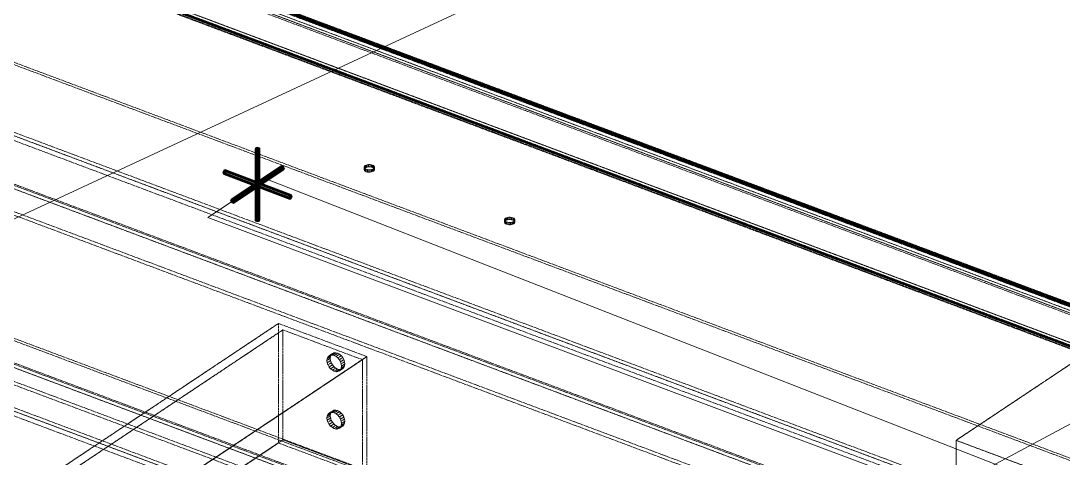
# Model space of a CAD drawing. Header units: millimetres. Extents: x 50 to 612415, y 2 to 4150.
# Drawn here: x 530741 to 531344, y 2372 to 2625 of the extents above; entities that cross this region are included whole.
import ezdxf

# ---------------------------------------------------------------- set-up
doc = ezdxf.new("R2010")
doc.units = ezdxf.units.MM
doc.linetypes.add('DASHED', pattern=[1.524, 1.27, -0.254])
for name, color, linetype, lineweight in [('DIM', 7, 'Continuous', 13), ('HATCH', 8, 'Continuous', 9), ('HIDDEN', 8, 'DASHED', 13), ('OUTLINE', 7, 'Continuous', 25)]:
    doc.layers.add(name, color=color, linetype=linetype, lineweight=lineweight)

msp = doc.modelspace()

# ---------------------------------------------------------------- hatches: boundary and pattern name
at = {"layer": 'HATCH', "true_color": 0xcf9446}
for points in [[(530876.905, 2509.993), (530876.752, 2509.358), (530876.752, 2550.849), (530876.905, 2551.483)], [(530878.949, 2509.226), (530879.102, 2509.86), (530879.102, 2551.351), (530878.949, 2550.717)]]:
    msp.add_hatch(color=33, dxfattribs=at).paths.add_polyline_path(points)
at = {"layer": 'HATCH', "true_color": 0xe6a546}
for points in [[(530879.102, 2551.351), (530876.905, 2551.483), (530876.752, 2550.849)], [(530879.102, 2551.351), (530876.752, 2550.849), (530877.774, 2550.466)], [(530879.102, 2551.351), (530878.08, 2551.734), (530876.905, 2551.483)], [(530879.102, 2551.351), (530877.774, 2550.466), (530878.949, 2550.717)], [(530859.146, 2538.755), (530858.38, 2538.244), (530896.707, 2523.871), (530897.474, 2524.382)], [(530863.043, 2521.923), (530864.065, 2521.539), (530892.811, 2540.703), (530891.789, 2541.086)], [(530864.065, 2519.623), (530863.043, 2520.006), (530891.789, 2539.17), (530892.811, 2538.787)], [(530858.38, 2536.327), (530859.146, 2536.838), (530897.474, 2522.466), (530896.707, 2521.955)], [(530876.752, 2509.358), (530876.905, 2509.993), (530879.102, 2509.86)], [(530877.774, 2508.975), (530876.752, 2509.358), (530879.102, 2509.86)], [(530876.905, 2509.993), (530878.08, 2510.244), (530879.102, 2509.86)], [(530878.949, 2509.226), (530877.774, 2508.975), (530879.102, 2509.86)]]:
    msp.add_hatch(color=33, dxfattribs=at).paths.add_polyline_path(points)
at = {"layer": 'HATCH', "true_color": 0xd99b46}
for points in [[(530876.752, 2509.358), (530877.774, 2508.975), (530877.774, 2550.466), (530876.752, 2550.849)], [(530879.102, 2509.86), (530878.08, 2510.244), (530878.08, 2551.734), (530879.102, 2551.351)], [(530891.789, 2541.086), (530891.789, 2539.17), (530891.278, 2540.32)], [(530891.789, 2541.086), (530892.811, 2538.787), (530891.789, 2539.17)], [(530891.789, 2541.086), (530893.322, 2539.553), (530892.811, 2538.787)], [(530891.789, 2541.086), (530892.811, 2540.703), (530893.322, 2539.553)], [(530862.532, 2521.156), (530863.043, 2520.006), (530863.043, 2521.923)], [(530863.043, 2520.006), (530864.065, 2519.623), (530863.043, 2521.923)], [(530864.065, 2519.623), (530864.576, 2520.39), (530863.043, 2521.923)], [(530864.576, 2520.39), (530864.065, 2521.539), (530863.043, 2521.923)]]:
    msp.add_hatch(color=33, dxfattribs=at).paths.add_polyline_path(points)
at = {"layer": 'HATCH', "true_color": 0xdb9c46}
for points in [[(530878.08, 2510.244), (530876.905, 2509.993), (530876.905, 2551.483), (530878.08, 2551.734)], [(530877.774, 2508.975), (530878.949, 2509.226), (530878.949, 2550.717), (530877.774, 2550.466)]]:
    msp.add_hatch(color=33, dxfattribs=at).paths.add_polyline_path(points)
at = {"layer": 'HATCH', "true_color": 0xd69946}
for points in [[(530858.38, 2536.327), (530857.996, 2537.03), (530859.146, 2538.755)], [(530857.996, 2537.03), (530858.38, 2538.244), (530859.146, 2538.755)], [(530859.146, 2536.838), (530858.38, 2536.327), (530859.146, 2538.755)], [(530859.53, 2538.052), (530859.146, 2536.838), (530859.146, 2538.755)], [(530897.474, 2524.382), (530896.324, 2522.657), (530896.707, 2521.955)], [(530897.474, 2524.382), (530896.707, 2523.871), (530896.324, 2522.657)], [(530897.474, 2524.382), (530896.707, 2521.955), (530897.474, 2522.466)], [(530897.474, 2524.382), (530897.474, 2522.466), (530897.857, 2523.679)]]:
    msp.add_hatch(color=33, dxfattribs=at).paths.add_polyline_path(points)
at = {"layer": 'HATCH', "true_color": 0xe4a346}
for points in [[(530858.38, 2538.244), (530857.996, 2537.03), (530896.324, 2522.657), (530896.707, 2523.871)], [(530859.146, 2536.838), (530859.53, 2538.052), (530897.857, 2523.679), (530897.474, 2522.466)]]:
    msp.add_hatch(color=33, dxfattribs=at).paths.add_polyline_path(points)
at = {"layer": 'HATCH', "true_color": 0xd09446}
for points in [[(530859.53, 2538.052), (530859.146, 2538.755), (530897.474, 2524.382), (530897.857, 2523.679)], [(530857.996, 2537.03), (530858.38, 2536.327), (530896.707, 2521.955), (530896.324, 2522.657)]]:
    msp.add_hatch(color=33, dxfattribs=at).paths.add_polyline_path(points)
at = {"layer": 'HATCH', "true_color": 0xd29646}
for points in [[(530862.532, 2521.156), (530863.043, 2521.923), (530891.789, 2541.086), (530891.278, 2540.32)], [(530864.576, 2520.39), (530864.065, 2519.623), (530892.811, 2538.787), (530893.322, 2539.553)]]:
    msp.add_hatch(color=33, dxfattribs=at).paths.add_polyline_path(points)
at = {"layer": 'HATCH', "true_color": 0xe1a146}
for points in [[(530863.043, 2520.006), (530862.532, 2521.156), (530891.278, 2540.32), (530891.789, 2539.17)], [(530864.065, 2521.539), (530864.576, 2520.39), (530893.322, 2539.553), (530892.811, 2540.703)]]:
    msp.add_hatch(color=33, dxfattribs=at).paths.add_polyline_path(points)

# ---------------------------------------------------------------- linework, layer by layer
at = {"layer": 'DIM'}
for points in [[(530433.966, 2369.537), (532800, 3470), (532900, 3470)], [(530945, 2175.825), (532800, 3170), (532900, 3170)]]:
    msp.add_lwpolyline(points, dxfattribs=at)
at = {"layer": 'DIM', "color": 34, "true_color": 0xa85920}
for points in [[(531585.39, 2258.637), (530882.718, 2533.549), (530877.927, 2530.355)], [(531111.086, 2160.382), (531174.965, 2171.003), (531323.485, 2270.016), (531131.847, 2341.88), (531151.011, 2322.846), (531178.798, 2341.371), (531232.457, 2367.463), (530849.181, 2511.191), (530877.927, 2530.355)]]:
    msp.add_lwpolyline(points, dxfattribs=at)
at = {"layer": 'HIDDEN', "color": 253, "true_color": 0xaab5af}
for p, q in [((532563.076, 2000.277), (530255.792, 2865.508)), ((530255.792, 2865.508), (532563.076, 2000.277)), ((530257.229, 2866.467), (532564.514, 2001.235)), ((532564.514, 2001.235), (530257.229, 2866.467)), ((532401.383, 1934.459), (529954.296, 2852.116)), ((529954.296, 2852.116), (532401.383, 1934.459)), ((532401.383, 1934.459), (529954.296, 2852.116)), ((529954.296, 2852.116), (532401.383, 1934.459)), ((529956.213, 2853.394), (532403.3, 1935.736)), ((529956.213, 2853.394), (532403.3, 1935.736)), ((532539.714, 2009.038), (530279.154, 2856.748)), ((532539.714, 2009.038), (530279.154, 2856.748)), ((530279.474, 2855.63), (532537.478, 2008.878)), ((530279.474, 2855.63), (532537.478, 2008.878)), ((530294.523, 2856.539), (532570.858, 2002.913)), ((532570.858, 2002.913), (530294.523, 2856.539)), ((530294.538, 2856.552), (532570.876, 2002.925)), ((532570.876, 2002.925), (530294.538, 2856.552)), ((530294.549, 2856.571), (532570.897, 2002.94)), ((532570.897, 2002.94), (530294.549, 2856.571)), ((530294.556, 2856.649), (532570.97, 2002.994)), ((532570.97, 2002.994), (530294.556, 2856.649)), ((530294.556, 2856.593), (532570.92, 2002.957)), ((532570.92, 2002.957), (530294.556, 2856.593)), ((530294.558, 2856.62), (532570.944, 2002.975)), ((532570.944, 2002.975), (530294.558, 2856.62)), ((532569.139, 2001.483), (530296.243, 2853.819)), ((530296.243, 2853.819), (532569.139, 2001.483)), ((532569.426, 2001.68), (530296.477, 2854.036)), ((530296.477, 2854.036), (532569.426, 2001.68)), ((532569.759, 2001.914), (530296.651, 2854.33)), ((530296.651, 2854.33), (532569.759, 2001.914)), ((532570.127, 2002.181), (530296.759, 2854.694)), ((530296.759, 2854.694), (532570.127, 2002.181)), ((532570.926, 2002.779), (530296.769, 2855.587)), ((530296.769, 2855.587), (532570.926, 2002.779)), ((532570.926, 2002.779), (530296.769, 2855.587)), ((530296.769, 2855.587), (532570.926, 2002.779)), ((532570.52, 2002.472), (530296.799, 2855.117)), ((530296.799, 2855.117), (532570.52, 2002.472)), ((532401.383, 1931.693), (529954.296, 2849.35)), ((532401.383, 1931.693), (529954.296, 2849.35)), ((532547.716, 1987.504), (530271.152, 2841.216)), ((530271.152, 2841.216), (532547.716, 1987.504)), ((532547.421, 1987.255), (530271.494, 2840.728)), ((530271.494, 2840.728), (532547.421, 1987.255)), ((532547.181, 1987.044), (530271.872, 2840.285)), ((530271.872, 2840.285), (532547.181, 1987.044)), ((532547.005, 1986.879), (530272.275, 2839.902)), ((530272.275, 2839.902), (532547.005, 1986.879)), ((530272.589, 2842.174), (532549.154, 1988.462)), ((532549.154, 1988.462), (530272.589, 2842.174)), ((530272.611, 2842.143), (532549.135, 1988.447)), ((532549.135, 1988.447), (530272.611, 2842.143)), ((530272.634, 2842.116), (532549.12, 1988.434)), ((532549.12, 1988.434), (530272.634, 2842.116)), ((530272.66, 2842.092), (532549.109, 1988.423)), ((532549.109, 1988.423), (530272.66, 2842.092)), ((530272.686, 2842.072), (532549.102, 1988.416)), ((532549.102, 1988.416), (530272.686, 2842.072)), ((532546.896, 1986.763), (530272.69, 2839.59)), ((530272.69, 2839.59), (532546.896, 1986.763)), ((530272.712, 2842.058), (532549.1, 1988.412)), ((532549.1, 1988.412), (530272.712, 2842.058)), ((530272.737, 2842.049), (532549.102, 1988.412)), ((532549.102, 1988.412), (530272.737, 2842.049)), ((530272.76, 2842.046), (532549.109, 1988.415)), ((532549.109, 1988.415), (530272.76, 2842.046)), ((530272.782, 2842.048), (532549.12, 1988.421)), ((532549.12, 1988.421), (530272.782, 2842.048)), ((530272.8, 2842.057), (532549.135, 1988.431)), ((532549.135, 1988.431), (530272.8, 2842.057)), ((532546.859, 1986.701), (530273.105, 2839.359)), ((530273.105, 2839.359), (532546.859, 1986.701)), ((532546.895, 1986.695), (530273.507, 2839.215)), ((530273.507, 2839.215), (532546.895, 1986.695)), ((532547.002, 1986.744), (530273.884, 2839.163)), ((530273.884, 2839.163), (532547.002, 1986.744)), ((532547.177, 1986.847), (530274.225, 2839.204)), ((530274.225, 2839.204), (532547.177, 1986.847)), ((532547.415, 1987.001), (530274.519, 2839.337)), ((530274.519, 2839.337), (532547.415, 1987.001)), ((532374.554, 1916.573), (529927.467, 2834.23)), ((532374.554, 1916.573), (529927.467, 2834.23)), ((532539.714, 1989.675), (530279.154, 2837.385)), ((532539.714, 1989.675), (530279.154, 2837.385)), ((530279.154, 2837.385), (532539.714, 1989.675)), ((530279.154, 2837.385), (532539.714, 1989.675)), ((530279.154, 2836.002), (532539.714, 1988.292)), ((530279.154, 2836.002), (532539.714, 1988.292)), ((532537.478, 1989.516), (530279.474, 2836.267)), ((532537.478, 1989.516), (530279.474, 2836.267)), ((529927.467, 2831.464), (532374.554, 1913.807)), ((532374.554, 1913.807), (529927.467, 2831.464)), ((532374.554, 1913.807), (529927.467, 2831.464)), ((529927.467, 2831.464), (532374.554, 1913.807)), ((529929.383, 2832.742), (532376.471, 1915.084)), ((529929.383, 2832.742), (532376.471, 1915.084)), ((529910.327, 2822.678), (532391.694, 1892.166)), ((529910.327, 2822.678), (532391.694, 1892.166)), ((532393.61, 1893.443), (529912.244, 2823.956)), ((532393.61, 1893.443), (529912.244, 2823.956)), ((532279.757, 1835.947), (530022.264, 2682.507)), ((532279.757, 1835.947), (530022.264, 2682.507)), ((530024.18, 2683.785), (532281.674, 1837.225)), ((530024.18, 2683.785), (532281.674, 1837.225)), ((530049.093, 2685.18), (532306.587, 1838.62)), ((530049.093, 2685.18), (532306.587, 1838.62)), ((530049.093, 2682.414), (532306.587, 1835.854)), ((530049.093, 2682.414), (532306.587, 1835.854)), ((532306.587, 1835.854), (530049.093, 2682.414)), ((532306.587, 1835.854), (530049.093, 2682.414)), ((532308.503, 1837.132), (530051.01, 2683.692)), ((532308.503, 1837.132), (530051.01, 2683.692)), ((532279.757, 1820.734), (530022.264, 2667.294)), ((530022.264, 2667.294), (532279.757, 1820.734)), ((532279.757, 1820.734), (530022.264, 2667.294)), ((530022.264, 2667.294), (532279.757, 1820.734)), ((530022.264, 2664.528), (532279.757, 1817.968)), ((530022.264, 2664.528), (532279.757, 1817.968)), ((532281.674, 1822.011), (530024.18, 2668.571)), ((532281.674, 1822.011), (530024.18, 2668.571)), ((530708.647, 2611.748), (531986.232, 2132.653)), ((530708.647, 2611.748), (531986.232, 2132.653)), ((531986.232, 2131.27), (530708.647, 2610.365)), ((531986.232, 2131.27), (530708.647, 2610.365)), ((530939.624, 2540.552), (530939.821, 2540.936)), ((530939.624, 2540.552), (530939.821, 2540.936)), ((530939.633, 2540.156), (530939.624, 2540.552)), ((530939.624, 2539.169), (530939.624, 2540.552)), ((530939.633, 2540.156), (530939.624, 2540.552)), ((530939.624, 2540.552), (530939.624, 2539.169)), ((530939.821, 2539.553), (530939.624, 2539.169)), ((530939.821, 2539.553), (530939.624, 2539.169)), ((530939.624, 2539.169), (530939.633, 2538.773)), ((530939.624, 2539.169), (530939.633, 2538.773)), ((530939.846, 2539.775), (530939.633, 2540.156)), ((530939.633, 2538.773), (530939.633, 2540.156)), ((530939.846, 2539.775), (530939.633, 2540.156)), ((530939.633, 2540.156), (530939.633, 2538.773)), ((530939.633, 2538.773), (530939.846, 2538.391)), ((530939.633, 2538.773), (530939.846, 2538.391)), ((530939.821, 2540.936), (530940.209, 2541.281)), ((530939.821, 2540.936), (530940.209, 2541.281)), ((530939.821, 2539.553), (530939.821, 2540.936)), ((530939.821, 2540.936), (530939.821, 2539.553)), ((530940.209, 2539.898), (530939.821, 2539.553)), ((530940.209, 2539.898), (530939.821, 2539.553)), ((530940.25, 2539.434), (530939.846, 2539.775)), ((530939.846, 2538.391), (530939.846, 2539.775)), ((530940.25, 2539.434), (530939.846, 2539.775)), ((530939.846, 2539.775), (530939.846, 2538.391)), ((530939.846, 2538.391), (530940.25, 2538.051)), ((530939.846, 2538.391), (530940.25, 2538.051)), ((530940.209, 2541.281), (530940.763, 2541.564)), ((530940.209, 2541.281), (530940.763, 2541.564)), ((530940.209, 2539.898), (530940.209, 2541.281)), ((530940.209, 2541.281), (530940.209, 2539.898)), ((530940.763, 2540.181), (530940.209, 2539.898)), ((530940.763, 2540.181), (530940.209, 2539.898)), ((530940.816, 2539.157), (530940.25, 2539.434)), ((530940.25, 2538.051), (530940.25, 2539.434)), ((530940.816, 2539.157), (530940.25, 2539.434)), ((530940.25, 2539.434), (530940.25, 2538.051)), ((530940.25, 2538.051), (530940.816, 2537.774)), ((530940.25, 2538.051), (530940.816, 2537.774)), ((530940.763, 2541.564), (530941.445, 2541.766)), ((530940.763, 2541.564), (530941.445, 2541.766)), ((530940.763, 2540.181), (530940.763, 2541.564)), ((530940.763, 2541.564), (530940.763, 2540.181)), ((530941.445, 2540.383), (530940.763, 2540.181)), ((530941.445, 2540.383), (530940.763, 2540.181)), ((530940.816, 2537.774), (530940.816, 2539.157)), ((530941.506, 2538.963), (530940.816, 2539.157)), ((530940.816, 2539.157), (530940.816, 2537.774)), ((530941.506, 2538.963), (530940.816, 2539.157)), ((530940.816, 2537.774), (530941.506, 2537.579)), ((530940.816, 2537.774), (530941.506, 2537.579)), ((530941.445, 2541.766), (530942.207, 2541.872)), ((530941.445, 2541.766), (530942.207, 2541.872)), ((530941.445, 2540.383), (530941.445, 2541.766)), ((530941.445, 2541.766), (530941.445, 2540.383)), ((530942.207, 2540.489), (530941.445, 2540.383)), ((530942.207, 2540.489), (530941.445, 2540.383)), ((530941.506, 2537.579), (530941.506, 2538.963)), ((530942.274, 2538.864), (530941.506, 2538.963)), ((530941.506, 2538.963), (530941.506, 2537.579)), ((530942.274, 2538.864), (530941.506, 2538.963)), ((530942.207, 2541.872), (530942.999, 2541.877)), ((530942.207, 2541.872), (530942.999, 2541.877)), ((530942.207, 2540.489), (530942.207, 2541.872)), ((530942.207, 2541.872), (530942.207, 2540.489)), ((530942.999, 2540.494), (530942.207, 2540.489)), ((530942.999, 2540.494), (530942.207, 2540.489)), ((530943.066, 2538.869), (530942.274, 2538.864)), ((530943.066, 2538.869), (530942.274, 2538.864)), ((530942.274, 2537.481), (530942.274, 2538.864)), ((530942.274, 2538.864), (530942.274, 2537.481)), ((530942.999, 2541.877), (530943.767, 2541.778)), ((530942.999, 2541.877), (530942.999, 2540.494)), ((530942.999, 2540.494), (530942.999, 2541.877)), ((530942.999, 2541.877), (530943.767, 2541.778)), ((530943.767, 2540.395), (530942.999, 2540.494)), ((530943.767, 2540.395), (530942.999, 2540.494)), ((530943.828, 2538.975), (530943.066, 2538.869)), ((530943.828, 2538.975), (530943.066, 2538.869)), ((530943.066, 2538.869), (530943.066, 2537.486)), ((530943.066, 2537.486), (530943.066, 2538.869)), ((530943.767, 2541.778), (530944.457, 2541.584)), ((530943.767, 2541.778), (530943.767, 2540.395)), ((530943.767, 2540.395), (530943.767, 2541.778)), ((530943.767, 2541.778), (530944.457, 2541.584)), ((530944.457, 2540.201), (530943.767, 2540.395)), ((530944.457, 2540.201), (530943.767, 2540.395)), ((530944.51, 2539.177), (530943.828, 2538.975)), ((530944.51, 2539.177), (530943.828, 2538.975)), ((530943.828, 2538.975), (530943.828, 2537.592)), ((530943.828, 2537.592), (530943.828, 2538.975)), ((530943.828, 2537.592), (530944.51, 2537.794)), ((530943.828, 2537.592), (530944.51, 2537.794)), ((530944.457, 2541.584), (530944.457, 2540.201)), ((530944.457, 2540.201), (530944.457, 2541.584)), ((530944.457, 2541.584), (530945.023, 2541.307)), ((530944.457, 2541.584), (530945.023, 2541.307)), ((530945.023, 2539.924), (530944.457, 2540.201)), ((530945.023, 2539.924), (530944.457, 2540.201)), ((530945.064, 2539.46), (530944.51, 2539.177)), ((530945.064, 2539.46), (530944.51, 2539.177)), ((530944.51, 2539.177), (530944.51, 2537.794)), ((530944.51, 2537.794), (530944.51, 2539.177)), ((530944.51, 2537.794), (530945.064, 2538.077)), ((530944.51, 2537.794), (530945.064, 2538.077)), ((530945.023, 2541.307), (530945.023, 2539.924)), ((530945.023, 2539.924), (530945.023, 2541.307)), ((530945.023, 2541.307), (530945.427, 2540.966)), ((530945.023, 2541.307), (530945.427, 2540.966)), ((530945.427, 2539.583), (530945.023, 2539.924)), ((530945.427, 2539.583), (530945.023, 2539.924)), ((530945.452, 2539.805), (530945.064, 2539.46)), ((530945.452, 2539.805), (530945.064, 2539.46)), ((530945.064, 2539.46), (530945.064, 2538.077)), ((530945.064, 2538.077), (530945.064, 2539.46)), ((530945.064, 2538.077), (530945.452, 2538.422)), ((530945.064, 2538.077), (530945.452, 2538.422)), ((530945.427, 2540.966), (530945.427, 2539.583)), ((530945.427, 2539.583), (530945.427, 2540.966)), ((530945.427, 2540.966), (530945.64, 2540.585)), ((530945.427, 2540.966), (530945.64, 2540.585)), ((530945.64, 2539.202), (530945.427, 2539.583)), ((530945.64, 2539.202), (530945.427, 2539.583)), ((530945.649, 2540.189), (530945.452, 2539.805)), ((530945.649, 2540.189), (530945.452, 2539.805)), ((530945.452, 2539.805), (530945.452, 2538.422)), ((530945.452, 2538.422), (530945.452, 2539.805)), ((530945.452, 2538.422), (530945.649, 2538.806)), ((530945.452, 2538.422), (530945.649, 2538.806)), ((530945.64, 2540.585), (530945.64, 2539.202)), ((530945.64, 2539.202), (530945.64, 2540.585)), ((530945.64, 2540.585), (530945.649, 2540.189)), ((530945.64, 2540.585), (530945.649, 2540.189)), ((530945.649, 2538.806), (530945.64, 2539.202)), ((530945.649, 2538.806), (530945.64, 2539.202)), ((530945.649, 2540.189), (530945.649, 2538.806)), ((530945.649, 2538.806), (530945.649, 2540.189)), ((530941.506, 2537.579), (530942.274, 2537.481)), ((530941.506, 2537.579), (530942.274, 2537.481)), ((530942.274, 2537.481), (530943.066, 2537.486)), ((530942.274, 2537.481), (530943.066, 2537.486)), ((530943.066, 2537.486), (530943.828, 2537.592)), ((530943.066, 2537.486), (530943.828, 2537.592)), ((531832.922, 2030.446), (530555.336, 2509.541)), ((531832.922, 2030.446), (530555.336, 2509.541)), ((530555.336, 2508.158), (531832.922, 2029.063)), ((530555.336, 2508.158), (531832.922, 2029.063)), ((531020.751, 2510.129), (531020.947, 2510.513)), ((531020.751, 2510.129), (531020.947, 2510.513)), ((531020.759, 2509.733), (531020.751, 2510.129)), ((531020.751, 2508.746), (531020.751, 2510.129)), ((531020.759, 2509.733), (531020.751, 2510.129)), ((531020.751, 2510.129), (531020.751, 2508.746)), ((531020.947, 2509.13), (531020.751, 2508.746)), ((531020.947, 2509.13), (531020.751, 2508.746)), ((531020.751, 2508.746), (531020.759, 2508.35)), ((531020.751, 2508.746), (531020.759, 2508.35)), ((531020.973, 2509.352), (531020.759, 2509.733)), ((531020.759, 2508.35), (531020.759, 2509.733)), ((531020.973, 2509.352), (531020.759, 2509.733)), ((531020.759, 2509.733), (531020.759, 2508.35)), ((531020.759, 2508.35), (531020.973, 2507.969)), ((531020.759, 2508.35), (531020.973, 2507.969)), ((531020.947, 2510.513), (531021.336, 2510.858)), ((531020.947, 2510.513), (531021.336, 2510.858)), ((531020.947, 2509.13), (531020.947, 2510.513)), ((531020.947, 2510.513), (531020.947, 2509.13)), ((531021.336, 2509.475), (531020.947, 2509.13)), ((531021.336, 2509.475), (531020.947, 2509.13)), ((531021.376, 2509.011), (531020.973, 2509.352)), ((531020.973, 2507.969), (531020.973, 2509.352)), ((531021.376, 2509.011), (531020.973, 2509.352)), ((531020.973, 2509.352), (531020.973, 2507.969)), ((531020.973, 2507.969), (531021.376, 2507.628)), ((531020.973, 2507.969), (531021.376, 2507.628)), ((531021.336, 2510.858), (531021.89, 2511.141)), ((531021.336, 2510.858), (531021.89, 2511.141)), ((531021.336, 2509.475), (531021.336, 2510.858)), ((531021.336, 2510.858), (531021.336, 2509.475)), ((531021.89, 2509.758), (531021.336, 2509.475)), ((531021.89, 2509.758), (531021.336, 2509.475)), ((531021.943, 2508.734), (531021.376, 2509.011)), ((531021.376, 2507.628), (531021.376, 2509.011)), ((531021.943, 2508.734), (531021.376, 2509.011)), ((531021.376, 2509.011), (531021.376, 2507.628)), ((531021.376, 2507.628), (531021.943, 2507.351)), ((531021.376, 2507.628), (531021.943, 2507.351)), ((531021.89, 2511.141), (531022.571, 2511.343)), ((531021.89, 2511.141), (531022.571, 2511.343)), ((531021.89, 2509.758), (531021.89, 2511.141)), ((531021.89, 2511.141), (531021.89, 2509.758)), ((531022.571, 2509.96), (531021.89, 2509.758)), ((531022.571, 2509.96), (531021.89, 2509.758)), ((531021.943, 2507.351), (531021.943, 2508.734)), ((531022.633, 2508.54), (531021.943, 2508.734)), ((531021.943, 2508.734), (531021.943, 2507.351)), ((531022.633, 2508.54), (531021.943, 2508.734)), ((531022.571, 2511.343), (531023.334, 2511.45)), ((531022.571, 2511.343), (531023.334, 2511.45)), ((531022.571, 2509.96), (531022.571, 2511.343)), ((531022.571, 2511.343), (531022.571, 2509.96)), ((531023.334, 2510.067), (531022.571, 2509.96)), ((531023.334, 2510.067), (531022.571, 2509.96)), ((531022.633, 2507.157), (531022.633, 2508.54)), ((531023.4, 2508.442), (531022.633, 2508.54)), ((531022.633, 2508.54), (531022.633, 2507.157)), ((531023.4, 2508.442), (531022.633, 2508.54)), ((531023.334, 2511.45), (531024.126, 2511.454)), ((531023.334, 2511.45), (531024.126, 2511.454)), ((531023.334, 2510.067), (531023.334, 2511.45)), ((531023.334, 2511.45), (531023.334, 2510.067)), ((531024.126, 2510.071), (531023.334, 2510.067)), ((531024.126, 2510.071), (531023.334, 2510.067)), ((531024.192, 2508.446), (531023.4, 2508.442)), ((531024.192, 2508.446), (531023.4, 2508.442)), ((531023.4, 2507.059), (531023.4, 2508.442)), ((531023.4, 2508.442), (531023.4, 2507.059)), ((531024.126, 2511.454), (531024.893, 2511.356)), ((531024.126, 2511.454), (531024.126, 2510.071)), ((531024.126, 2510.071), (531024.126, 2511.454)), ((531024.126, 2511.454), (531024.893, 2511.356)), ((531024.893, 2509.973), (531024.126, 2510.071)), ((531024.893, 2509.973), (531024.126, 2510.071)), ((531024.955, 2508.553), (531024.192, 2508.446)), ((531024.955, 2508.553), (531024.192, 2508.446)), ((531024.192, 2508.446), (531024.192, 2507.063)), ((531024.192, 2507.063), (531024.192, 2508.446)), ((531024.893, 2511.356), (531025.584, 2511.162)), ((531024.893, 2511.356), (531024.893, 2509.973)), ((531024.893, 2509.973), (531024.893, 2511.356)), ((531024.893, 2511.356), (531025.584, 2511.162)), ((531025.584, 2509.779), (531024.893, 2509.973)), ((531025.584, 2509.779), (531024.893, 2509.973)), ((531025.637, 2508.755), (531024.955, 2508.553)), ((531025.637, 2508.755), (531024.955, 2508.553)), ((531024.955, 2508.553), (531024.955, 2507.17)), ((531024.955, 2507.17), (531024.955, 2508.553)), ((531025.584, 2511.162), (531025.584, 2509.779)), ((531025.584, 2509.779), (531025.584, 2511.162)), ((531025.584, 2511.162), (531026.15, 2510.885)), ((531025.584, 2511.162), (531026.15, 2510.885)), ((531026.15, 2509.502), (531025.584, 2509.779)), ((531026.15, 2509.502), (531025.584, 2509.779)), ((531026.191, 2509.038), (531025.637, 2508.755)), ((531026.191, 2509.038), (531025.637, 2508.755)), ((531025.637, 2508.755), (531025.637, 2507.372)), ((531025.637, 2507.372), (531025.637, 2508.755)), ((531025.637, 2507.372), (531026.191, 2507.655)), ((531025.637, 2507.372), (531026.191, 2507.655)), ((531026.15, 2510.885), (531026.15, 2509.502)), ((531026.15, 2509.502), (531026.15, 2510.885)), ((531026.15, 2510.885), (531026.553, 2510.544)), ((531026.15, 2510.885), (531026.553, 2510.544)), ((531026.553, 2509.161), (531026.15, 2509.502)), ((531026.553, 2509.161), (531026.15, 2509.502)), ((531026.579, 2509.383), (531026.191, 2509.038)), ((531026.579, 2509.383), (531026.191, 2509.038)), ((531026.191, 2509.038), (531026.191, 2507.655)), ((531026.191, 2507.655), (531026.191, 2509.038)), ((531026.191, 2507.655), (531026.579, 2508)), ((531026.191, 2507.655), (531026.579, 2508)), ((531026.553, 2510.544), (531026.553, 2509.161)), ((531026.553, 2509.161), (531026.553, 2510.544)), ((531026.553, 2510.544), (531026.767, 2510.163)), ((531026.553, 2510.544), (531026.767, 2510.163)), ((531026.767, 2508.78), (531026.553, 2509.161)), ((531026.767, 2508.78), (531026.553, 2509.161)), ((531026.776, 2509.767), (531026.579, 2509.383)), ((531026.776, 2509.767), (531026.579, 2509.383)), ((531026.579, 2509.383), (531026.579, 2508)), ((531026.579, 2508), (531026.579, 2509.383)), ((531026.579, 2508), (531026.776, 2508.383)), ((531026.579, 2508), (531026.776, 2508.383)), ((531026.767, 2510.163), (531026.767, 2508.78)), ((531026.767, 2508.78), (531026.767, 2510.163)), ((531026.767, 2510.163), (531026.776, 2509.767)), ((531026.767, 2510.163), (531026.776, 2509.767)), ((531026.776, 2508.383), (531026.767, 2508.78)), ((531026.776, 2508.383), (531026.767, 2508.78)), ((531026.776, 2509.767), (531026.776, 2508.383)), ((531026.776, 2508.383), (531026.776, 2509.767)), ((531021.943, 2507.351), (531022.633, 2507.157)), ((531021.943, 2507.351), (531022.633, 2507.157)), ((531022.633, 2507.157), (531023.4, 2507.059)), ((531022.633, 2507.157), (531023.4, 2507.059)), ((531023.4, 2507.059), (531024.192, 2507.063)), ((531023.4, 2507.059), (531024.192, 2507.063)), ((531024.192, 2507.063), (531024.955, 2507.17)), ((531024.192, 2507.063), (531024.955, 2507.17)), ((531024.955, 2507.17), (531025.637, 2507.372)), ((531024.955, 2507.17), (531025.637, 2507.372)), ((530437.799, 2148.45), (530890.064, 2449.96)), ((530890.064, 2449.96), (530437.799, 2148.45)), ((530890.064, 2449.96), (530890.064, 2380.809)), ((530941.167, 2430.796), (530890.064, 2449.96)), ((530890.064, 2449.96), (530890.064, 2380.809)), ((530941.167, 2430.796), (530890.064, 2449.96)), ((530892.619, 2446.236), (530440.354, 2144.726)), ((530440.354, 2144.726), (530892.619, 2446.236)), ((530892.619, 2382.617), (530892.619, 2446.236)), ((530892.619, 2446.236), (530938.612, 2428.988)), ((530892.619, 2382.617), (530892.619, 2446.236)), ((530892.619, 2446.236), (530938.612, 2428.988)), ((530941.167, 2430.796), (530488.902, 2129.286)), ((530488.902, 2129.286), (530941.167, 2430.796)), ((530918.107, 2428.451), (530920.023, 2429.729)), ((530920.023, 2429.729), (530918.107, 2428.451)), ((530918.107, 2428.451), (530918.25, 2429.579)), ((530918.107, 2428.451), (530918.25, 2429.579)), ((530918.25, 2429.579), (530920.167, 2430.856)), ((530920.167, 2430.856), (530918.25, 2429.579)), ((530918.25, 2429.579), (530918.672, 2430.521)), ((530918.25, 2429.579), (530918.672, 2430.521)), ((530918.672, 2430.521), (530920.588, 2431.799)), ((530920.588, 2431.799), (530918.672, 2430.521)), ((530918.672, 2430.521), (530919.342, 2431.215)), ((530918.672, 2430.521), (530919.342, 2431.215)), ((530919.342, 2431.215), (530921.258, 2432.493)), ((530921.258, 2432.493), (530919.342, 2431.215)), ((530919.342, 2431.215), (530920.215, 2431.613)), ((530919.342, 2431.215), (530920.215, 2431.613)), ((530920.167, 2430.856), (530920.023, 2429.729)), ((530920.167, 2430.856), (530920.023, 2429.729)), ((530920.023, 2429.729), (530920.167, 2428.494)), ((530920.023, 2429.729), (530920.167, 2428.494)), ((530920.588, 2431.799), (530920.167, 2430.856)), ((530920.588, 2431.799), (530920.167, 2430.856)), ((530920.215, 2431.613), (530922.131, 2432.891)), ((530922.131, 2432.891), (530920.215, 2431.613)), ((530920.215, 2431.613), (530921.232, 2431.688)), ((530920.215, 2431.613), (530921.232, 2431.688)), ((530921.258, 2432.493), (530920.588, 2431.799)), ((530921.258, 2432.493), (530920.588, 2431.799)), ((530921.232, 2431.688), (530923.148, 2432.966)), ((530923.148, 2432.966), (530921.232, 2431.688)), ((530921.232, 2431.688), (530922.323, 2431.434)), ((530921.232, 2431.688), (530922.323, 2431.434)), ((530922.131, 2432.891), (530921.258, 2432.493)), ((530922.131, 2432.891), (530921.258, 2432.493)), ((530923.148, 2432.966), (530922.131, 2432.891)), ((530923.148, 2432.966), (530922.131, 2432.891)), ((530922.323, 2431.434), (530924.239, 2432.712)), ((530924.239, 2432.712), (530922.323, 2431.434)), ((530922.323, 2431.434), (530923.414, 2430.87)), ((530922.323, 2431.434), (530923.414, 2430.87)), ((530924.239, 2432.712), (530923.148, 2432.966)), ((530924.239, 2432.712), (530923.148, 2432.966)), ((530923.414, 2430.87), (530925.33, 2432.147)), ((530925.33, 2432.147), (530923.414, 2430.87)), ((530923.414, 2430.87), (530924.431, 2430.032)), ((530923.414, 2430.87), (530924.431, 2430.032)), ((530925.33, 2432.147), (530924.239, 2432.712)), ((530925.33, 2432.147), (530924.239, 2432.712)), ((530924.431, 2430.032), (530926.347, 2431.31)), ((530926.347, 2431.31), (530924.431, 2430.032)), ((530924.431, 2430.032), (530925.304, 2428.98)), ((530924.431, 2430.032), (530925.304, 2428.98)), ((530925.304, 2428.98), (530927.22, 2430.257)), ((530927.22, 2430.257), (530925.304, 2428.98)), ((530926.347, 2431.31), (530925.33, 2432.147)), ((530926.347, 2431.31), (530925.33, 2432.147)), ((530927.22, 2430.257), (530926.347, 2431.31)), ((530927.22, 2430.257), (530926.347, 2431.31)), ((530927.89, 2429.061), (530927.22, 2430.257)), ((530927.89, 2429.061), (530927.22, 2430.257)), ((530941.167, 2361.645), (530941.167, 2430.796)), ((530941.167, 2361.645), (530941.167, 2430.796)), ((530486.347, 2127.478), (530938.612, 2428.988)), ((530938.612, 2428.988), (530486.347, 2127.478)), ((530918.25, 2427.216), (530918.107, 2428.451)), ((530918.25, 2427.216), (530918.107, 2428.451)), ((530918.25, 2427.216), (530920.167, 2428.494)), ((530920.167, 2428.494), (530918.25, 2427.216)), ((530918.672, 2425.958), (530918.25, 2427.216)), ((530918.672, 2425.958), (530918.25, 2427.216)), ((530918.672, 2425.958), (530920.588, 2427.235)), ((530920.588, 2427.235), (530918.672, 2425.958)), ((530919.342, 2424.761), (530918.672, 2425.958)), ((530919.342, 2424.761), (530918.672, 2425.958)), ((530921.258, 2426.039), (530919.342, 2424.761)), ((530919.342, 2424.761), (530921.258, 2426.039)), ((530920.215, 2423.708), (530919.342, 2424.761)), ((530920.215, 2423.708), (530919.342, 2424.761)), ((530920.167, 2428.494), (530920.588, 2427.235)), ((530920.167, 2428.494), (530920.588, 2427.235)), ((530922.131, 2424.986), (530920.215, 2423.708)), ((530920.215, 2423.708), (530922.131, 2424.986)), ((530921.232, 2422.871), (530920.215, 2423.708)), ((530921.232, 2422.871), (530920.215, 2423.708)), ((530920.588, 2427.235), (530921.258, 2426.039)), ((530920.588, 2427.235), (530921.258, 2426.039)), ((530923.148, 2424.149), (530921.232, 2422.871)), ((530921.232, 2422.871), (530923.148, 2424.149)), ((530921.258, 2426.039), (530922.131, 2424.986)), ((530921.258, 2426.039), (530922.131, 2424.986)), ((530922.131, 2424.986), (530923.148, 2424.149)), ((530922.131, 2424.986), (530923.148, 2424.149)), ((530924.239, 2423.584), (530922.323, 2422.306)), ((530922.323, 2422.306), (530924.239, 2423.584)), ((530923.148, 2424.149), (530924.239, 2423.584)), ((530923.148, 2424.149), (530924.239, 2423.584)), ((530925.33, 2423.33), (530923.414, 2422.053)), ((530923.414, 2422.053), (530925.33, 2423.33)), ((530924.239, 2423.584), (530925.33, 2423.33)), ((530924.239, 2423.584), (530925.33, 2423.33)), ((530926.347, 2423.405), (530924.431, 2422.127)), ((530924.431, 2422.127), (530926.347, 2423.405)), ((530925.304, 2428.98), (530925.974, 2427.783)), ((530925.304, 2428.98), (530925.974, 2427.783)), ((530927.22, 2423.803), (530925.304, 2422.525)), ((530925.304, 2422.525), (530927.22, 2423.803)), ((530925.974, 2423.219), (530925.304, 2422.525)), ((530925.974, 2423.219), (530925.304, 2422.525)), ((530925.33, 2423.33), (530926.347, 2423.405)), ((530925.33, 2423.33), (530926.347, 2423.405)), ((530927.89, 2429.061), (530925.974, 2427.783)), ((530925.974, 2427.783), (530927.89, 2429.061)), ((530925.974, 2427.783), (530926.395, 2426.524)), ((530925.974, 2427.783), (530926.395, 2426.524)), ((530927.89, 2424.497), (530925.974, 2423.219)), ((530925.974, 2423.219), (530927.89, 2424.497)), ((530926.395, 2424.162), (530925.974, 2423.219)), ((530926.395, 2424.162), (530925.974, 2423.219)), ((530926.347, 2423.405), (530927.22, 2423.803)), ((530926.347, 2423.405), (530927.22, 2423.803)), ((530928.312, 2427.802), (530926.395, 2426.524)), ((530926.395, 2426.524), (530928.312, 2427.802)), ((530926.395, 2426.524), (530926.539, 2425.289)), ((530926.395, 2426.524), (530926.539, 2425.289)), ((530928.312, 2425.439), (530926.395, 2424.162)), ((530926.395, 2424.162), (530928.312, 2425.439)), ((530926.539, 2425.289), (530926.395, 2424.162)), ((530926.539, 2425.289), (530926.395, 2424.162)), ((530928.455, 2426.567), (530926.539, 2425.289)), ((530926.539, 2425.289), (530928.455, 2426.567)), ((530927.22, 2423.803), (530927.89, 2424.497)), ((530927.22, 2423.803), (530927.89, 2424.497)), ((530928.312, 2427.802), (530927.89, 2429.061)), ((530928.312, 2427.802), (530927.89, 2429.061)), ((530927.89, 2424.497), (530928.312, 2425.439)), ((530927.89, 2424.497), (530928.312, 2425.439)), ((530928.455, 2426.567), (530928.312, 2427.802)), ((530928.455, 2426.567), (530928.312, 2427.802)), ((530928.312, 2425.439), (530928.455, 2426.567)), ((530928.312, 2425.439), (530928.455, 2426.567)), ((530938.612, 2428.988), (530938.612, 2365.369)), ((530938.612, 2428.988), (530938.612, 2365.369)), ((530922.323, 2422.306), (530921.232, 2422.871)), ((530922.323, 2422.306), (530921.232, 2422.871)), ((530923.414, 2422.053), (530922.323, 2422.306)), ((530923.414, 2422.053), (530922.323, 2422.306)), ((530924.431, 2422.127), (530923.414, 2422.053)), ((530924.431, 2422.127), (530923.414, 2422.053)), ((530925.304, 2422.525), (530924.431, 2422.127)), ((530925.304, 2422.525), (530924.431, 2422.127)), ((530919.342, 2398.023), (530921.258, 2399.3)), ((530921.258, 2399.3), (530919.342, 2398.023)), ((530920.215, 2398.421), (530922.131, 2399.698)), ((530922.131, 2399.698), (530920.215, 2398.421)), ((530921.258, 2399.3), (530920.588, 2398.606)), ((530921.258, 2399.3), (530920.588, 2398.606)), ((530921.232, 2398.495), (530923.148, 2399.773)), ((530923.148, 2399.773), (530921.232, 2398.495)), ((530922.131, 2399.698), (530921.258, 2399.3)), ((530922.131, 2399.698), (530921.258, 2399.3)), ((530923.148, 2399.773), (530922.131, 2399.698)), ((530923.148, 2399.773), (530922.131, 2399.698)), ((530922.323, 2398.242), (530924.239, 2399.519)), ((530924.239, 2399.519), (530922.323, 2398.242)), ((530924.239, 2399.519), (530923.148, 2399.773)), ((530924.239, 2399.519), (530923.148, 2399.773)), ((530925.33, 2398.955), (530924.239, 2399.519)), ((530925.33, 2398.955), (530924.239, 2399.519)), ((530918.107, 2395.259), (530920.023, 2396.536)), ((530920.023, 2396.536), (530918.107, 2395.259)), ((530918.107, 2395.259), (530918.25, 2396.386)), ((530918.107, 2395.259), (530918.25, 2396.386)), ((530918.25, 2394.024), (530918.107, 2395.259)), ((530918.25, 2394.024), (530918.107, 2395.259)), ((530918.25, 2396.386), (530920.167, 2397.664)), ((530920.167, 2397.664), (530918.25, 2396.386)), ((530918.25, 2396.386), (530918.672, 2397.329)), ((530918.25, 2396.386), (530918.672, 2397.329)), ((530918.25, 2394.024), (530920.167, 2395.301)), ((530920.167, 2395.301), (530918.25, 2394.024)), ((530918.672, 2392.765), (530918.25, 2394.024)), ((530918.672, 2392.765), (530918.25, 2394.024)), ((530918.672, 2397.329), (530920.588, 2398.606)), ((530920.588, 2398.606), (530918.672, 2397.329)), ((530918.672, 2397.329), (530919.342, 2398.023)), ((530918.672, 2397.329), (530919.342, 2398.023)), ((530918.672, 2392.765), (530920.588, 2394.042)), ((530920.588, 2394.042), (530918.672, 2392.765)), ((530919.342, 2398.023), (530920.215, 2398.421)), ((530919.342, 2398.023), (530920.215, 2398.421)), ((530920.167, 2397.664), (530920.023, 2396.536)), ((530920.167, 2397.664), (530920.023, 2396.536)), ((530920.023, 2396.536), (530920.167, 2395.301)), ((530920.023, 2396.536), (530920.167, 2395.301)), ((530920.588, 2398.606), (530920.167, 2397.664)), ((530920.588, 2398.606), (530920.167, 2397.664)), ((530920.167, 2395.301), (530920.588, 2394.042)), ((530920.167, 2395.301), (530920.588, 2394.042)), ((530920.215, 2398.421), (530921.232, 2398.495)), ((530920.215, 2398.421), (530921.232, 2398.495)), ((530920.588, 2394.042), (530921.258, 2392.846)), ((530920.588, 2394.042), (530921.258, 2392.846)), ((530921.232, 2398.495), (530922.323, 2398.242)), ((530921.232, 2398.495), (530922.323, 2398.242)), ((530922.323, 2398.242), (530923.414, 2397.677)), ((530922.323, 2398.242), (530923.414, 2397.677)), ((530923.414, 2397.677), (530925.33, 2398.955)), ((530925.33, 2398.955), (530923.414, 2397.677)), ((530923.414, 2397.677), (530924.431, 2396.84)), ((530923.414, 2397.677), (530924.431, 2396.84)), ((530924.431, 2396.84), (530926.347, 2398.117)), ((530926.347, 2398.117), (530924.431, 2396.84)), ((530924.431, 2396.84), (530925.304, 2395.787)), ((530924.431, 2396.84), (530925.304, 2395.787)), ((530925.304, 2395.787), (530927.22, 2397.065)), ((530927.22, 2397.065), (530925.304, 2395.787)), ((530925.304, 2395.787), (530925.974, 2394.59)), ((530925.304, 2395.787), (530925.974, 2394.59)), ((530926.347, 2398.117), (530925.33, 2398.955)), ((530926.347, 2398.117), (530925.33, 2398.955)), ((530927.89, 2395.868), (530925.974, 2394.59)), ((530925.974, 2394.59), (530927.89, 2395.868)), ((530925.974, 2394.59), (530926.395, 2393.332)), ((530925.974, 2394.59), (530926.395, 2393.332)), ((530927.22, 2397.065), (530926.347, 2398.117)), ((530927.22, 2397.065), (530926.347, 2398.117)), ((530928.312, 2394.609), (530926.395, 2393.332)), ((530926.395, 2393.332), (530928.312, 2394.609)), ((530926.395, 2393.332), (530926.539, 2392.097)), ((530926.395, 2393.332), (530926.539, 2392.097)), ((530928.455, 2393.374), (530926.539, 2392.097)), ((530926.539, 2392.097), (530928.455, 2393.374)), ((530927.89, 2395.868), (530927.22, 2397.065)), ((530927.89, 2395.868), (530927.22, 2397.065)), ((530928.312, 2394.609), (530927.89, 2395.868)), ((530928.312, 2394.609), (530927.89, 2395.868)), ((530928.455, 2393.374), (530928.312, 2394.609)), ((530928.455, 2393.374), (530928.312, 2394.609)), ((530928.312, 2392.247), (530928.455, 2393.374)), ((530928.312, 2392.247), (530928.455, 2393.374)), ((530919.342, 2391.568), (530918.672, 2392.765)), ((530919.342, 2391.568), (530918.672, 2392.765)), ((530921.258, 2392.846), (530919.342, 2391.568)), ((530919.342, 2391.568), (530921.258, 2392.846)), ((530920.215, 2390.516), (530919.342, 2391.568)), ((530920.215, 2390.516), (530919.342, 2391.568)), ((530922.131, 2391.793), (530920.215, 2390.516)), ((530920.215, 2390.516), (530922.131, 2391.793)), ((530921.232, 2389.678), (530920.215, 2390.516)), ((530921.232, 2389.678), (530920.215, 2390.516)), ((530923.148, 2390.956), (530921.232, 2389.678)), ((530921.232, 2389.678), (530923.148, 2390.956)), ((530922.323, 2389.114), (530921.232, 2389.678)), ((530922.323, 2389.114), (530921.232, 2389.678)), ((530921.258, 2392.846), (530922.131, 2391.793)), ((530921.258, 2392.846), (530922.131, 2391.793)), ((530922.131, 2391.793), (530923.148, 2390.956)), ((530922.131, 2391.793), (530923.148, 2390.956)), ((530924.239, 2390.391), (530922.323, 2389.114)), ((530922.323, 2389.114), (530924.239, 2390.391)), ((530923.414, 2388.86), (530922.323, 2389.114)), ((530923.414, 2388.86), (530922.323, 2389.114)), ((530923.148, 2390.956), (530924.239, 2390.391)), ((530923.148, 2390.956), (530924.239, 2390.391)), ((530925.33, 2390.138), (530923.414, 2388.86)), ((530923.414, 2388.86), (530925.33, 2390.138)), ((530924.431, 2388.935), (530923.414, 2388.86)), ((530924.431, 2388.935), (530923.414, 2388.86)), ((530924.239, 2390.391), (530925.33, 2390.138)), ((530924.239, 2390.391), (530925.33, 2390.138)), ((530926.347, 2390.212), (530924.431, 2388.935)), ((530924.431, 2388.935), (530926.347, 2390.212)), ((530925.304, 2389.332), (530924.431, 2388.935)), ((530925.304, 2389.332), (530924.431, 2388.935)), ((530927.22, 2390.61), (530925.304, 2389.332)), ((530925.304, 2389.332), (530927.22, 2390.61)), ((530925.974, 2390.026), (530925.304, 2389.332)), ((530925.974, 2390.026), (530925.304, 2389.332)), ((530925.33, 2390.138), (530926.347, 2390.212)), ((530925.33, 2390.138), (530926.347, 2390.212)), ((530927.89, 2391.304), (530925.974, 2390.026)), ((530925.974, 2390.026), (530927.89, 2391.304)), ((530926.395, 2390.969), (530925.974, 2390.026)), ((530926.395, 2390.969), (530925.974, 2390.026)), ((530926.347, 2390.212), (530927.22, 2390.61)), ((530926.347, 2390.212), (530927.22, 2390.61)), ((530928.312, 2392.247), (530926.395, 2390.969)), ((530926.395, 2390.969), (530928.312, 2392.247)), ((530926.539, 2392.097), (530926.395, 2390.969)), ((530926.539, 2392.097), (530926.395, 2390.969)), ((530927.22, 2390.61), (530927.89, 2391.304)), ((530927.22, 2390.61), (530927.89, 2391.304)), ((530927.89, 2391.304), (530928.312, 2392.247)), ((530927.89, 2391.304), (530928.312, 2392.247)), ((530892.619, 2382.617), (530440.354, 2081.106)), ((530440.354, 2081.106), (530892.619, 2382.617)), ((530938.612, 2365.369), (530892.619, 2382.617)), ((530938.612, 2365.369), (530892.619, 2382.617)), ((530437.799, 2079.298), (530890.064, 2380.809)), ((530890.064, 2380.809), (530437.799, 2079.298)), ((530890.064, 2380.809), (530941.167, 2361.645)), ((530890.064, 2380.809), (530941.167, 2361.645))]:
    msp.add_line(p, q, dxfattribs=at)
at = {"layer": 'HIDDEN', "color": 35, "true_color": 0xa8732e}
for p, q in [((531281.963, 2382.332), (531377.782, 2446.211)), ((531377.782, 2446.211), (531281.963, 2382.332)), ((531281.963, 2262.7), (531281.963, 2382.332)), ((531281.963, 2382.332), (531792.997, 2190.694)), ((531792.997, 2190.694), (531281.963, 2382.332)), ((531281.963, 2382.332), (531281.963, 2262.7))]:
    msp.add_line(p, q, dxfattribs=at)
at = {"layer": 'OUTLINE', "color": 139, "true_color": 0x42544a}
for p, q in [((530876.752, 2550.849), (530876.905, 2551.483)), ((530876.905, 2551.483), (530876.752, 2550.849)), ((530876.752, 2509.358), (530876.752, 2550.849)), ((530877.774, 2550.466), (530876.752, 2550.849)), ((530876.752, 2550.849), (530876.752, 2509.358)), ((530876.752, 2550.849), (530877.774, 2550.466)), ((530876.905, 2551.483), (530878.08, 2551.734)), ((530878.08, 2551.734), (530876.905, 2551.483)), ((530876.905, 2509.993), (530876.905, 2551.483)), ((530876.905, 2551.483), (530876.905, 2509.993)), ((530878.949, 2550.717), (530877.774, 2550.466)), ((530877.774, 2550.466), (530878.949, 2550.717)), ((530877.774, 2508.975), (530877.774, 2550.466)), ((530877.774, 2550.466), (530877.774, 2508.975)), ((530878.08, 2551.734), (530878.08, 2510.244)), ((530878.08, 2510.244), (530878.08, 2551.734)), ((530878.08, 2551.734), (530879.102, 2551.351)), ((530879.102, 2551.351), (530878.08, 2551.734)), ((530879.102, 2551.351), (530878.949, 2550.717)), ((530878.949, 2550.717), (530879.102, 2551.351)), ((530878.949, 2550.717), (530878.949, 2509.226)), ((530878.949, 2509.226), (530878.949, 2550.717)), ((530879.102, 2551.351), (530879.102, 2509.86)), ((530879.102, 2509.86), (530879.102, 2551.351)), ((530857.996, 2537.03), (530858.38, 2538.244)), ((530858.38, 2538.244), (530857.996, 2537.03)), ((530858.38, 2538.244), (530859.146, 2538.755)), ((530859.146, 2538.755), (530858.38, 2538.244)), ((530858.38, 2538.244), (530896.707, 2523.871)), ((530896.707, 2523.871), (530858.38, 2538.244)), ((530859.146, 2538.755), (530859.53, 2538.052)), ((530859.53, 2538.052), (530859.146, 2538.755)), ((530859.146, 2538.755), (530897.474, 2524.382)), ((530897.474, 2524.382), (530859.146, 2538.755)), ((530859.53, 2538.052), (530859.146, 2536.838)), ((530859.146, 2536.838), (530859.53, 2538.052)), ((530859.53, 2538.052), (530897.857, 2523.679)), ((530897.857, 2523.679), (530859.53, 2538.052)), ((530862.532, 2521.156), (530891.278, 2540.32)), ((530891.278, 2540.32), (530862.532, 2521.156)), ((530863.043, 2521.923), (530891.789, 2541.086)), ((530891.789, 2541.086), (530863.043, 2521.923)), ((530891.789, 2539.17), (530863.043, 2520.006)), ((530863.043, 2520.006), (530891.789, 2539.17)), ((530864.065, 2521.539), (530892.811, 2540.703)), ((530892.811, 2540.703), (530864.065, 2521.539)), ((530892.811, 2538.787), (530864.065, 2519.623)), ((530864.065, 2519.623), (530892.811, 2538.787)), ((530893.322, 2539.553), (530864.576, 2520.39)), ((530864.576, 2520.39), (530893.322, 2539.553)), ((530891.278, 2540.32), (530891.789, 2541.086)), ((530891.789, 2541.086), (530891.278, 2540.32)), ((530891.789, 2539.17), (530891.278, 2540.32)), ((530891.278, 2540.32), (530891.789, 2539.17)), ((530891.789, 2541.086), (530892.811, 2540.703)), ((530892.811, 2540.703), (530891.789, 2541.086)), ((530892.811, 2538.787), (530891.789, 2539.17)), ((530891.789, 2539.17), (530892.811, 2538.787)), ((530892.811, 2540.703), (530893.322, 2539.553)), ((530893.322, 2539.553), (530892.811, 2540.703)), ((530893.322, 2539.553), (530892.811, 2538.787)), ((530892.811, 2538.787), (530893.322, 2539.553)), ((530858.38, 2536.327), (530857.996, 2537.03)), ((530857.996, 2537.03), (530858.38, 2536.327)), ((530896.324, 2522.657), (530857.996, 2537.03)), ((530857.996, 2537.03), (530896.324, 2522.657)), ((530859.146, 2536.838), (530858.38, 2536.327)), ((530858.38, 2536.327), (530859.146, 2536.838)), ((530896.707, 2521.955), (530858.38, 2536.327)), ((530858.38, 2536.327), (530896.707, 2521.955)), ((530897.474, 2522.466), (530859.146, 2536.838)), ((530859.146, 2536.838), (530897.474, 2522.466)), ((530862.532, 2521.156), (530863.043, 2521.923)), ((530863.043, 2521.923), (530862.532, 2521.156)), ((530863.043, 2520.006), (530862.532, 2521.156)), ((530862.532, 2521.156), (530863.043, 2520.006)), ((530863.043, 2521.923), (530864.065, 2521.539)), ((530864.065, 2521.539), (530863.043, 2521.923)), ((530864.065, 2519.623), (530863.043, 2520.006)), ((530863.043, 2520.006), (530864.065, 2519.623)), ((530864.065, 2521.539), (530864.576, 2520.39)), ((530864.576, 2520.39), (530864.065, 2521.539)), ((530864.576, 2520.39), (530864.065, 2519.623)), ((530864.065, 2519.623), (530864.576, 2520.39)), ((530896.324, 2522.657), (530896.707, 2523.871)), ((530896.707, 2523.871), (530896.324, 2522.657)), ((530896.707, 2521.955), (530896.324, 2522.657)), ((530896.324, 2522.657), (530896.707, 2521.955)), ((530896.707, 2523.871), (530897.474, 2524.382)), ((530897.474, 2524.382), (530896.707, 2523.871)), ((530897.474, 2522.466), (530896.707, 2521.955)), ((530896.707, 2521.955), (530897.474, 2522.466)), ((530897.474, 2524.382), (530897.857, 2523.679)), ((530897.857, 2523.679), (530897.474, 2524.382)), ((530897.857, 2523.679), (530897.474, 2522.466)), ((530897.474, 2522.466), (530897.857, 2523.679)), ((530876.752, 2509.358), (530876.905, 2509.993)), ((530876.905, 2509.993), (530876.752, 2509.358)), ((530877.774, 2508.975), (530876.752, 2509.358)), ((530876.752, 2509.358), (530877.774, 2508.975)), ((530876.905, 2509.993), (530878.08, 2510.244)), ((530878.08, 2510.244), (530876.905, 2509.993)), ((530878.949, 2509.226), (530877.774, 2508.975)), ((530877.774, 2508.975), (530878.949, 2509.226)), ((530878.08, 2510.244), (530879.102, 2509.86)), ((530879.102, 2509.86), (530878.08, 2510.244)), ((530879.102, 2509.86), (530878.949, 2509.226)), ((530878.949, 2509.226), (530879.102, 2509.86))]:
    msp.add_line(p, q, dxfattribs=at)

doc.saveas('drawing.dxf')
